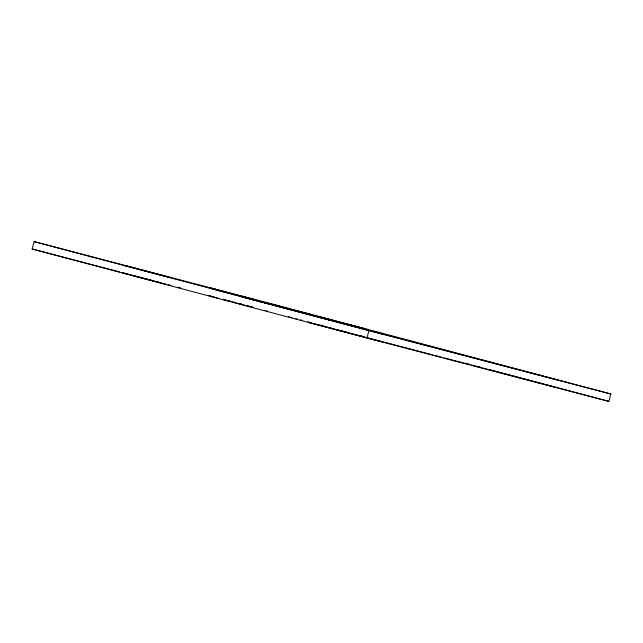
<?xml version="1.0" encoding="UTF-8"?>
<svg xmlns="http://www.w3.org/2000/svg" width="643" height="643" viewBox="0 0 643 643"><rect width="100%" height="100%" fill="white"/><g stroke="black" fill="none" stroke-linecap="round" stroke-linejoin="round"><path stroke-width="0.96" d="M32.15 248.994L34.103 241.607L276.024 304.999L610.85 394.006L608.897 401.393L366.976 338.001L32.15 248.994L119.59 271.909M366.976 338.001L368.929 330.615L610.85 394.006M261.299 301.848L270.92 304.477M309.693 314.58L310.826 314.869M306.663 313.832L305.972 313.591L306.856 313.84M265.125 302.885L266.467 303.303L264.377 302.74M283.121 307.619L284.576 307.989M122.99 272.978L124.855 273.452M210.43 296.101L211.475 296.375M265.278 310.473L264.996 310.416M308.351 321.878L308.961 322.03L308.126 321.797M254.21 299.992L253.712 299.871L262.891 302.274M258.446 301.117L259.74 301.446M279.777 306.727L305.264 313.487M285.09 308.182L282.928 307.595M289.631 309.387L256.613 300.675M310.593 314.877L311.083 315.006L307.563 314.057M324.016 318.365L326.757 319.049M351.255 325.535L347.903 324.619M289.495 309.347L287.935 308.945M310.465 314.845L279.657 306.775M331.37 320.254L320.608 317.489M351.118 325.503L341.152 322.874M251.156 306.671L249.709 306.293M322.481 325.679L323.107 325.84M127.788 266.331L124.75 265.543L129.573 266.845M269.313 303.994L268.661 303.826L269.923 304.171M286.344 308.455L284.061 307.917M305.682 313.583L312.136 315.215M325.149 318.687L325.848 318.864M345.693 324.064L347.051 324.418L344.56 323.742M208.71 295.434L209.53 295.643M164.045 283.852L166.762 284.536M266.724 310.85L267.713 311.108M251.485 306.976L253.294 307.45M128.913 266.62L169.045 277.246L149.883 272.142M216.201 289.495L209.425 287.734L224.23 291.689M216.353 289.752L237.323 295.274M247.515 298.28L245.682 297.805L247.748 298.36M267.93 303.617L265.615 303.03M269.738 304.107L271.049 304.444M298.802 311.71L301.929 312.53M322.473 317.907L319.346 317.087L354.172 326.339L351.046 325.519M332.68 320.6L326.266 318.968M249.572 298.818L241.221 296.624L244.525 297.516M327.359 319.241L333.629 320.953L288.426 309.026M121.535 272.415L129.307 274.448M131.252 274.963L143.879 278.274M145.824 278.781L153.597 280.814M155.542 281.329L161.369 282.856M168.169 284.632L171.086 285.404M177.886 287.18L180.804 287.943M126.968 274.006L129.573 274.69M161.682 283.233L162.92 283.555M213.283 296.841L214.408 297.138M247.595 305.746L248.72 306.036M157.045 282.012L158.765 282.462M215.638 297.46L217.012 297.822M244.485 305.144L246.205 305.594M249.122 306.357L250.36 306.687M300.635 319.86L302.186 320.262M363.93 336.852L308.769 322.4L381.315 341.682M365.859 337.358L432.635 354.856M434.572 355.362L442.312 357.395M444.241 357.902L469.406 364.493M471.343 364.999L481.985 367.788M287.196 308.335L266.62 302.933L310.915 314.644L296.101 310.69M148.469 271.852L130.931 267.207M310.424 314.757L318.253 316.822M330.968 320.134L368.109 329.851L323.823 318.14L328.645 319.442M247.716 298.32L253.471 299.839M261.781 302.081L262.537 302.274M262.995 302.29L278.861 306.502M252.41 299.566L263.212 302.467M132.844 275.55L134.717 276.04M135.392 276.217L147.93 279.528M228.04 300.514L229.567 300.916M237.822 303.174L239.164 303.528M239.839 303.705L241.72 304.203M148.79 279.842L155.164 281.521M222.832 299.349L224.415 299.638M224.889 299.895L226.312 300.265M228.538 300.852L230.813 301.454M233.104 302.057L235.37 302.66M242.604 304.645L236.97 303.166M288.394 316.629L289.905 317.031M290.66 317.232L292.147 317.626M295.692 318.558L297.042 318.912M144.225 278.636L133.72 275.847M144.988 278.837L149.409 279.922M150.149 280.115L151.571 280.493M225.05 300.016L226.473 300.385M227.18 300.578L230.909 301.559M232.428 301.961L233.956 302.371M234.719 302.572L236.23 302.966M336.683 329.481L338.097 329.859M341.787 330.832L343.298 331.233M346.344 332.037L347.863 332.439M557.449 379.941L310.722 315.014L383.268 334.296M238.899 295.483L253.712 299.437L212.19 288.675L256.485 300.377L241.672 296.423M335.863 321.154L321.098 317.216L365.345 328.903L350.531 324.956M249.797 298.915L255.504 300.418M34.103 241.607L368.929 330.615M467.204 363.729L470.113 364.501M476.905 366.309L479.823 367.081M488.551 369.404L496.316 371.469M498.261 371.984L608.897 401.393M482.949 368.045L555.496 387.327M152.278 280.678L156.169 281.714M223.033 299.477L224.375 299.831M239.718 303.809L243.609 304.838M246.896 305.714L248.343 306.1M329.497 327.576L331.065 327.994M157.897 282.173L160.903 282.968M215.067 297.363L216.426 297.725M217.864 298.111L219.432 298.521M130.425 274.979L131.992 275.389M303.85 313.077L306.189 313.704M259.708 301.454L258.59 301.157M256.171 300.53L254.298 300.032M267.609 303.584L270.116 304.227M320.664 325.02L321.588 325.262M363.673 336.554L364.597 336.803M361.334 335.927L362.58 336.265M249.701 306.462L250.947 306.791M162.261 283.33L163.507 283.659M209.031 295.547L209.956 295.796M212.729 296.736L213.822 297.026M252.04 307.089L252.964 307.33M127.627 274.231L122.845 272.945M164.6 283.957L166.256 284.399M331.74 320.375L330.807 320.126M311.196 314.99L309.773 314.604M270.076 304.243L270.912 304.477M323.429 325.961L322.191 325.623M250.199 306.389L250.923 306.59M211.796 296.487L210.285 296.077M330.767 320.15L330.59 320.061"/></g></svg>
